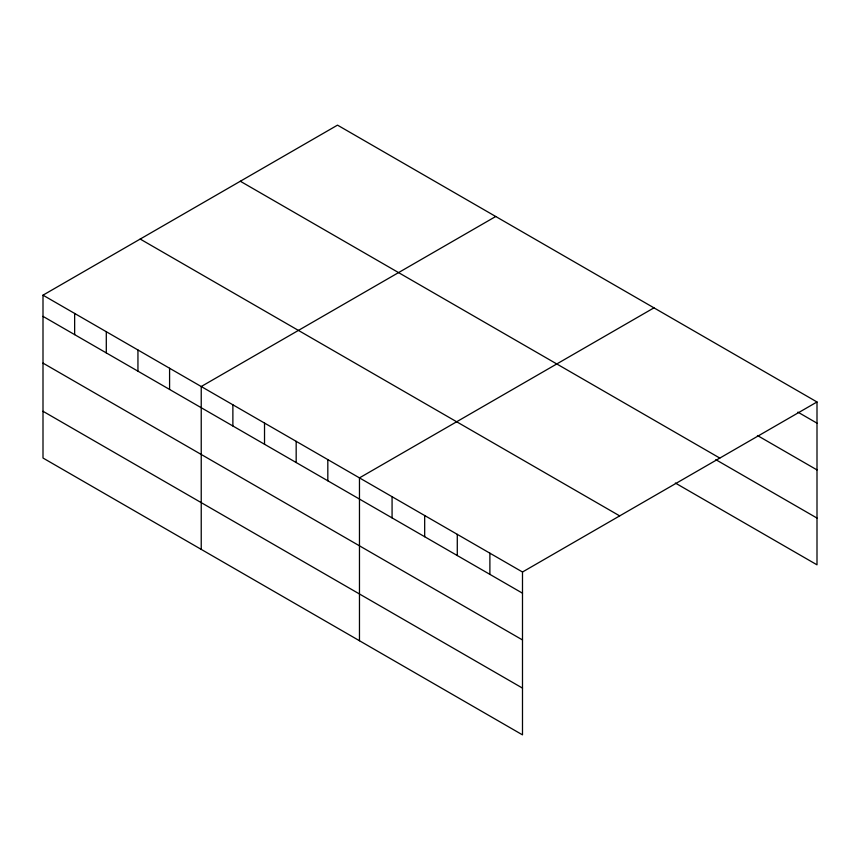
<?xml version="1.0" encoding="UTF-8"?>
<svg xmlns="http://www.w3.org/2000/svg" width="860" height="860" viewBox="0 0 860 860"><rect width="100%" height="100%" fill="white"/><g stroke="black" fill="none" stroke-linecap="round" stroke-linejoin="round"><path stroke-width="1.29" d="M43 295.173L522.493 572.008L522.493 734.859L43 458.025L43 295.173L337.507 125.141L817 401.975L817 564.826L675.337 483.04M495.736 216.494L201.229 386.527L201.229 549.379M653.976 307.848L359.469 477.88L359.469 640.743M522.493 572.008L817 401.975M797.886 412.123L817 423.163M757.413 435.504L817 469.915M240.316 181.245L719.809 458.079M715.81 459.659L817 518.075M140.191 239.058L619.684 515.892M43 316.362L522.493 593.196M43 363.113L522.493 639.947M43 411.273L522.493 688.107M489.888 553.184L489.888 574.362M457.284 534.35L457.284 555.538M424.679 515.527L424.679 536.715M392.074 496.704L392.074 517.892M327.821 459.606L327.821 480.794M296.173 441.341L296.173 462.529M264.525 423.066L264.525 444.254M232.877 404.791L232.877 425.979M169.581 368.252L169.581 389.44M137.944 349.988L137.944 371.176M106.296 331.713L106.296 352.901M74.648 313.438L74.648 334.626"/></g></svg>
